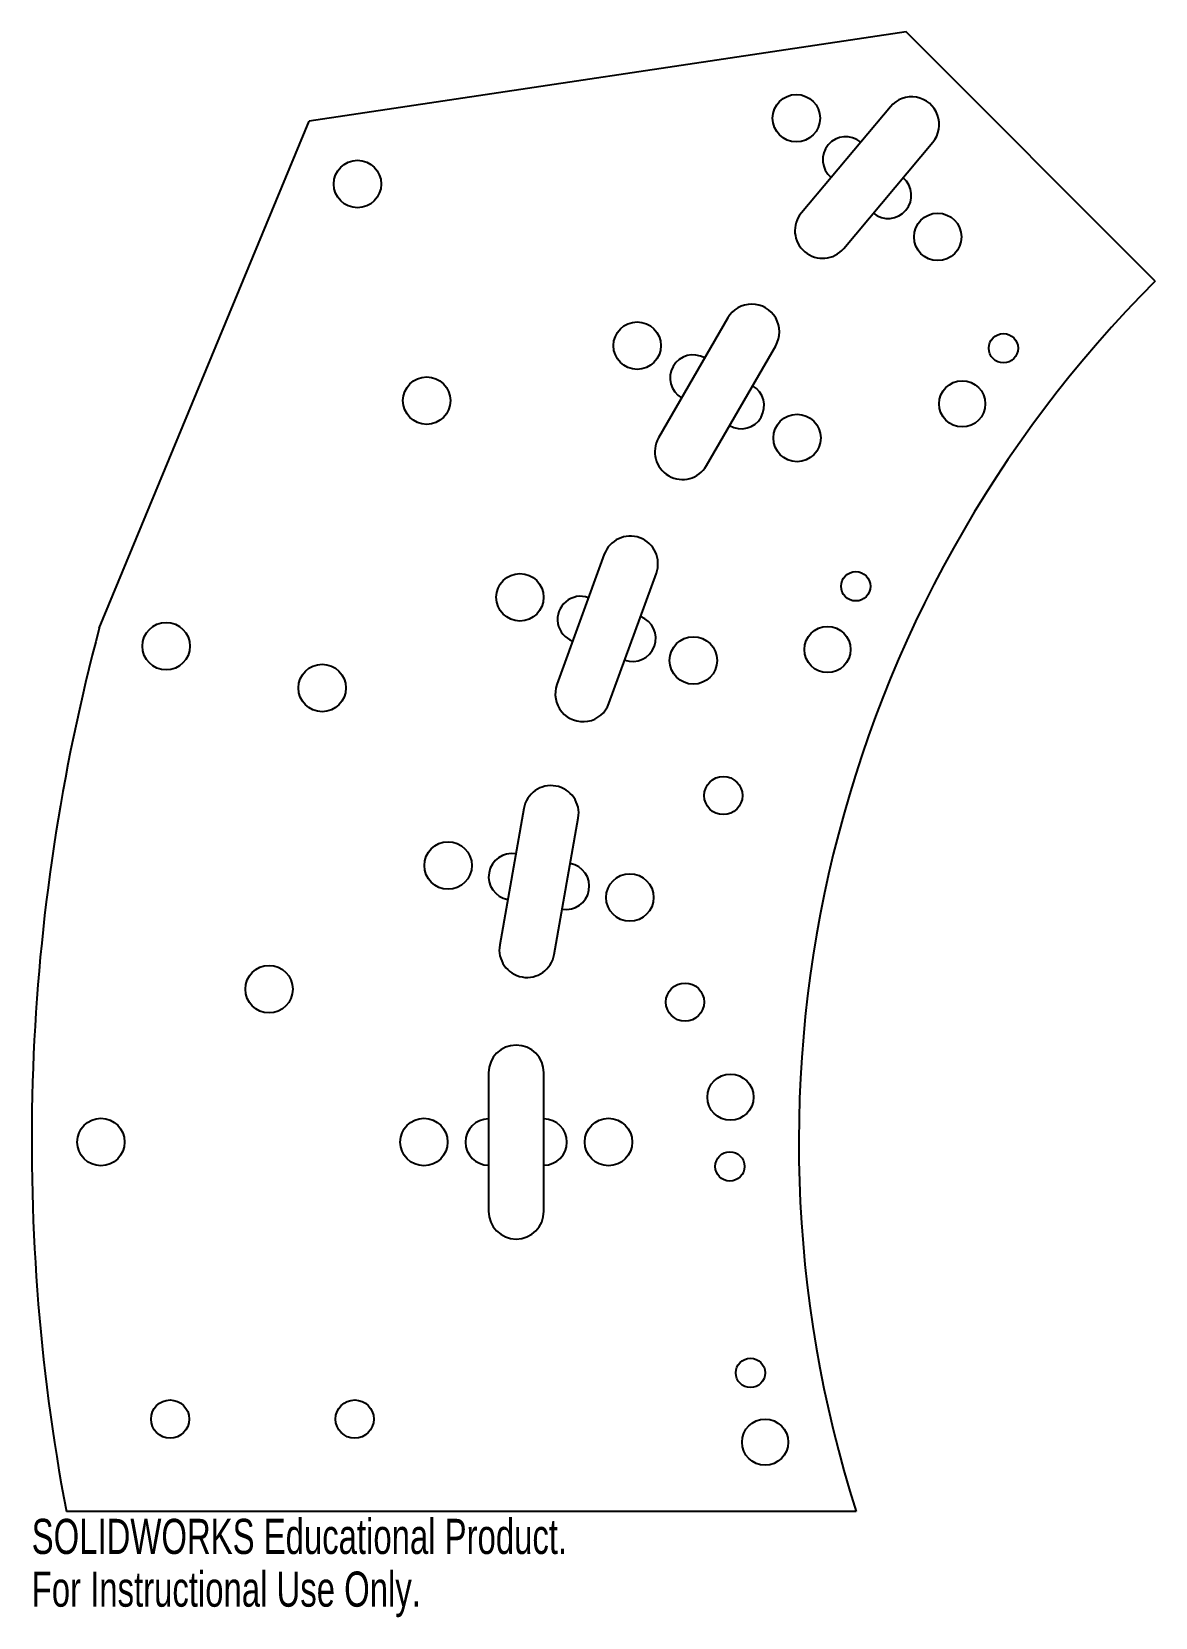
# Model space of a CAD drawing. Header units: inches. Extents: x -10.75 to -4.66, y -2.57 to 6.01.
import ezdxf

# ---------------------------------------------------------------- set-up
doc = ezdxf.new("R2010")
doc.units = ezdxf.units.IN
doc.header["$MEASUREMENT"] = 0
doc.styles.add('SLDTEXTSTYLE0', font='TXT', dxfattribs={"width": 0.7})

msp = doc.modelspace()

# ---------------------------------------------------------------- linework, layer by layer
at = {"color": 7, "linetype": 'Continuous', "lineweight": 25}
for p, q in [((-6.0124, 6.0124), (-9.2466, 5.5275)), ((-4.6625, 4.6625), (-6.0124, 6.0124)), ((-6.098, 5.6063), (-6.5801, 5.0318)), ((-10.3837, 2.7823), (-9.2466, 5.5275)), ((-6.3502, 4.839), (-5.8682, 5.4135)), ((-6.9789, 4.4623), (-7.3539, 3.8127)), ((-7.0941, 3.6627), (-6.7191, 4.3123)), ((-7.6477, 3.1826), (-7.9042, 2.4778)), ((-7.6223, 2.3752), (-7.3658, 3.08)), ((-8.0842, 1.8062), (-8.2144, 1.0676)), ((-7.919, 1.0155), (-7.7887, 1.7541)), ((-8.275, 0.375), (-8.275, -0.375)), ((-7.975, -0.375), (-7.975, 0.375)), ((-6.2831, -2), (-10.5623, -2))]:
    msp.add_line(p, q, dxfattribs=at)
for centre, radius in [((-6.6071, 5.544), 0.1285), ((-8.985, 5.1875), 0.1285), ((-5.8411, 4.9013), 0.1285), ((-7.4695, 4.3125), 0.1285), ((-5.4852, 4.2984), 0.0795), ((-8.6099, 4.0149), 0.1285), ((-5.7085, 3.9971), 0.125), ((-6.6034, 3.8125), 0.1285), ((-8.1048, 2.9499), 0.1285), ((-6.2855, 3.0093), 0.0795), ((-10.0215, 2.6852), 0.1285), ((-6.4383, 2.6668), 0.125), ((-7.1652, 2.6079), 0.1285), ((-9.1763, 2.4588), 0.1285), ((-7.003, 1.8764), 0.1035), ((-8.494, 1.4977), 0.1285), ((-7.5092, 1.3241), 0.1285), ((-9.4638, 0.828), 0.1285), ((-7.2103, 0.7578), 0.1035), ((-6.9645, 0.2432), 0.125), ((-10.375, 0), 0.1285), ((-8.625, 0), 0.1285), ((-7.625, 0), 0.1285), ((-6.9675, -0.1318), 0.0795), ((-6.8557, -1.25), 0.0795), ((-10, -1.5), 0.1035), ((-9, -1.5), 0.1035), ((-6.7766, -1.625), 0.125)]:
    msp.add_circle(centre, radius, dxfattribs=at)
for centre, radius, start, end in [((-5.9831, 5.5099), 0.15, 320, 140), ((-6.339, 5.3191), 0.125, 50, 230), ((-6.1092, 5.1262), 0.125, 230, 50), ((-6.4652, 4.9354), 0.15, 140, 320), ((0, 0), 6.5938, 135, 197.65697), ((-6.849, 4.3873), 0.15, 330, 150), ((-7.1664, 4.1375), 0.125, 60, 240), ((-6.9066, 3.9875), 0.125, 240, 60), ((-7.224, 3.7377), 0.15, 150, 330), ((-7.5067, 3.1313), 0.15, 340, 160), ((-7.776, 2.8302), 0.125, 70, 250), ((-7.494, 2.7276), 0.125, 250, 70), ((0, 0), 10.75, 165, 190.72215), ((-7.7633, 2.4265), 0.15, 160, 340), ((-7.9364, 1.7802), 0.15, 350, 170), ((-8.1493, 1.4369), 0.125, 80, 260), ((-7.8538, 1.3848), 0.125, 260, 80), ((-8.0667, 1.0416), 0.15, 170, 350), ((-8.125, 0.375), 0.15, 0, 180), ((-8.275, 0), 0.125, 90, 270), ((-7.975, 0), 0.125, 270, 90), ((-8.125, -0.375), 0.15, 180, 0)]:
    msp.add_arc(centre, radius, start, end, dxfattribs=at)

# ---------------------------------------------------------------- texts
at = {"color": 7, "linetype": 'Continuous', "char_height": 0.1903, "attachment_point": 1, "style": 'SLDTEXTSTYLE0'}
for s, insert in [('SOLIDWORKS Educational Product.', (-10.75, -2.0401)), ('For Instructional Use Only.', (-10.75, -2.3256))]:
    msp.add_mtext(s, dxfattribs=dict(at, insert=insert))

doc.saveas('drawing.dxf')
